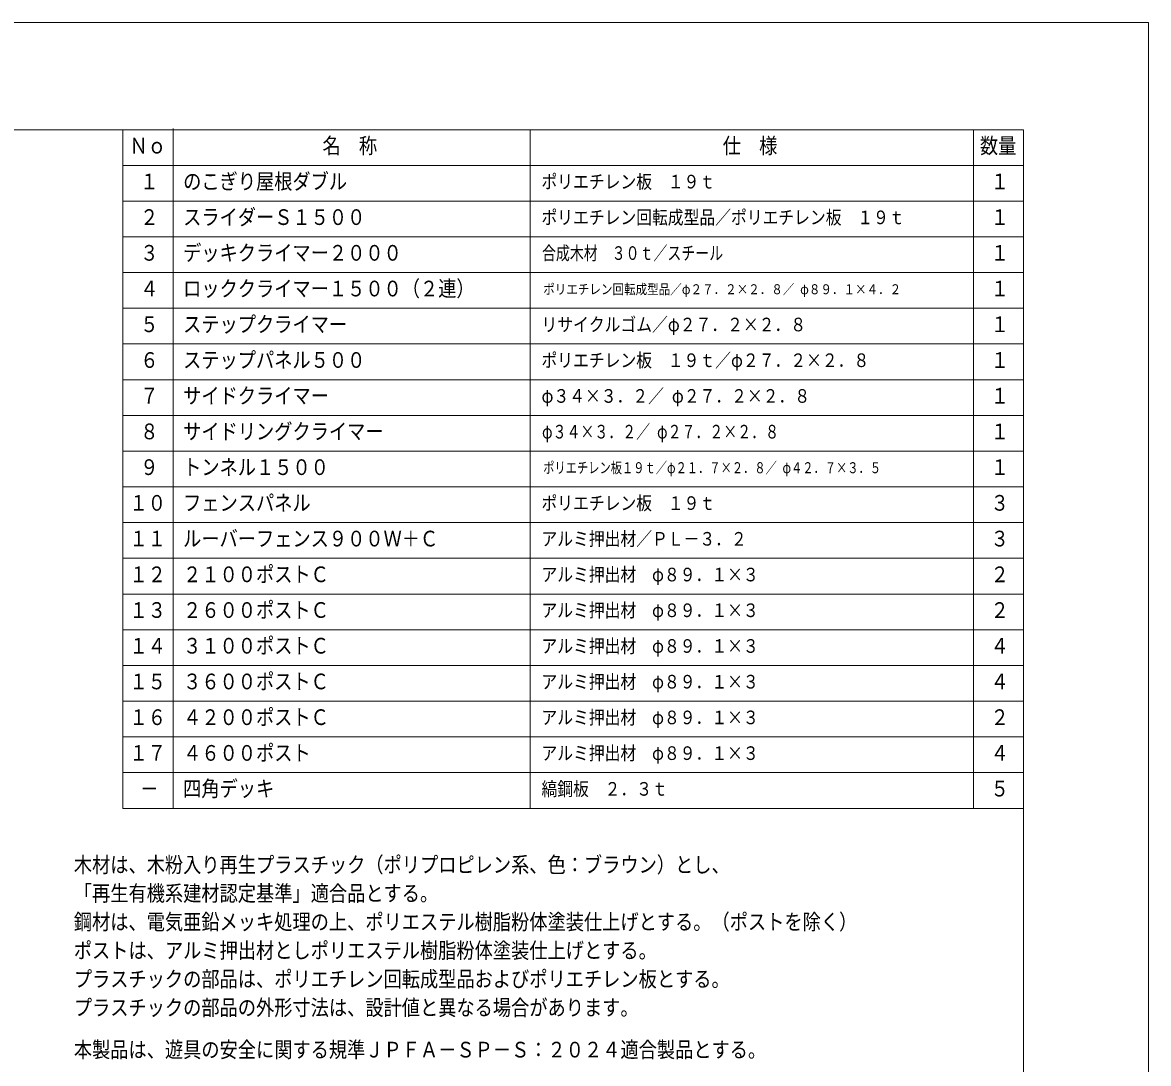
# Model space of a CAD drawing. Units: millimetres on the paper, scale 1:60. Extents: x 0 to 420, y -297 to 594.
# Drawn here: x 262.4 to 420, y 448.3 to 594 of the extents above; entities that cross this region are included whole.
import ezdxf
from ezdxf.enums import TextEntityAlignment as Align

# ---------------------------------------------------------------- set-up
doc = ezdxf.new("R2010")
doc.units = ezdxf.units.MM
for name, color, linetype, lineweight in [('DEFPOINTS_5', 7, 'Continuous', 9), ('LY_1', 7, 'Continuous', 18), ('LY_2', 7, 'Continuous', 18)]:
    doc.layers.add(name, color=color, linetype=linetype, lineweight=lineweight)
doc.styles.add('ＭＳ ゴシック', font='')
doc.styles.get('ＭＳ ゴシック').set_extended_font_data('MS Gothic')

msp = doc.modelspace()

# ---------------------------------------------------------------- linework, layer by layer
at = {"layer": 'DEFPOINTS_5'}
for p, q in [((420, 594), (0, 594)), ((420, 297), (420, 594))]:
    msp.add_line(p, q, dxfattribs=at)
at = {"layer": 'LY_1', "lineweight": 9}
for p, q in [((276.5, 579), (402.5, 579)), ((276.5, 484), (276.5, 579)), ((283.5, 484), (283.5, 579.149)), ((333.5, 484), (333.5, 579)), ((395.5, 484), (395.5, 579)), ((402.5, 484), (402.5, 579)), ((276.5, 574), (402.5, 574)), ((276.5, 569), (402.5, 569)), ((276.5, 564), (402.5, 564)), ((276.5, 559), (402.5, 559)), ((276.5, 554), (402.5, 554)), ((276.5, 549), (402.5, 549)), ((276.5, 544), (402.5, 544)), ((276.5, 539), (402.5, 539)), ((276.5, 534), (402.5, 534)), ((276.5, 529), (402.5, 529)), ((276.5, 524), (402.5, 524)), ((276.5, 519), (402.5, 519)), ((276.5, 514), (402.5, 514)), ((276.5, 509), (402.5, 509)), ((276.5, 504), (402.5, 504)), ((276.5, 499), (402.5, 499)), ((276.5, 494), (402.5, 494)), ((276.5, 489), (402.5, 489)), ((276.5, 484), (402.5, 484))]:
    msp.add_line(p, q, dxfattribs=at)
at = {"layer": 'LY_2', "lineweight": 9}
for p, q in [((402.5, 579), (17.5, 579)), ((402.5, 312), (402.5, 579))]:
    msp.add_line(p, q, dxfattribs=at)

# ---------------------------------------------------------------- texts
at = {"layer": 'LY_1', "style": 'ＭＳ ゴシック'}
for s, height, width, p in [('Ｎｏ', 2.199, 0.85, (277.417, 575)), ('名\u3000称', 2.199, 0.85, (304.417, 575)), ('仕\u3000様', 2.199, 0.85, (360.417, 575)), ('数量', 2.199, 0.85, (396.417, 575)), ('１', 2.199, 0.85, (278.917, 570)), ('のこぎり屋根ダブル', 2.199, 0.85, (284.917, 570)), ('ポリエチレン板\u3000１９ｔ', 1.906, 0.85, (335.061, 570.2)), ('１', 2.199, 0.85, (397.917, 570)), ('２', 2.199, 0.85, (278.917, 565)), ('スライダーＳ１５００', 2.199, 0.85, (284.917, 565)), ('ポリエチレン回転成型品／ポリエチレン板\u3000１９ｔ', 1.906, 0.85, (335.061, 565.2)), ('１', 2.199, 0.85, (397.917, 565)), ('３', 2.199, 0.85, (278.917, 560)), ('デッキクライマー２０００', 2.199, 0.85, (284.917, 560)), ('合成木材\u3000３０ｔ／スチール', 1.906, 0.75, (335.133, 560.2)), ('１', 2.199, 0.85, (397.917, 560)), ('４', 2.199, 0.85, (278.917, 555)), ('ロッククライマー１５００（２連）', 2.199, 0.85, (284.917, 555)), ('１', 2.199, 0.85, (397.917, 555)), ('ポリエチレン回転成型品／φ２７．２×２．８／ φ８９．１×４．２', 1.393, 0.85, (335.315, 555.55)), ('ステップクライマー', 2.199, 0.85, (284.917, 550)), ('５', 2.199, 0.85, (278.917, 550)), ('リサイクルゴム／φ２７．２×２．８', 1.906, 0.85, (335.062, 550.2)), ('１', 2.199, 0.85, (397.917, 550)), ('６', 2.199, 0.85, (278.917, 545)), ('ステップパネル５００', 2.199, 0.85, (284.917, 545)), ('ポリエチレン板\u3000１９ｔ／φ２７．２×２．８', 1.906, 0.85, (335.062, 545.2)), ('１', 2.199, 0.85, (397.917, 545)), ('７', 2.199, 0.85, (278.917, 540)), ('サイドクライマー', 2.199, 0.85, (284.917, 540)), ('φ３４×３．２／ φ２７．２×２．８', 1.906, 0.85, (335.063, 540.2)), ('１', 2.199, 0.85, (397.917, 540)), ('８', 2.199, 0.85, (278.917, 535)), ('サイドリングクライマー', 2.199, 0.85, (284.917, 535)), ('φ３４×３．２／ φ２７．２×２．８', 1.906, 0.75, (335.135, 535.2)), ('１', 2.199, 0.85, (397.917, 535)), ('９', 2.199, 0.85, (278.917, 530)), ('トンネル１５００', 2.199, 0.85, (284.917, 530)), ('ポリエチレン板１９ｔ／φ２１．７×２．８／ φ４２．７×３．５', 1.54, 0.75, (335.301, 530.45)), ('１', 2.199, 0.85, (397.917, 530)), ('１０', 2.199, 0.85, (277.417, 525)), ('フェンスパネル', 2.199, 0.85, (284.917, 525)), ('ポリエチレン板\u3000１９ｔ', 1.906, 0.85, (335.061, 525.2)), ('３', 2.199, 0.85, (397.917, 525)), ('ルーバーフェンス９００Ｗ＋Ｃ', 2.199, 0.85, (284.917, 520)), ('１１', 2.199, 0.85, (277.417, 520)), ('アルミ押出材／ＰＬ－３．２', 1.906, 0.85, (335.061, 520.2)), ('３', 2.199, 0.85, (397.917, 520)), ('１２', 2.199, 0.85, (277.417, 515)), ('２１００ポストＣ', 2.199, 0.85, (284.917, 515)), ('アルミ押出材\u3000φ８９．１×３', 1.906, 0.85, (335.062, 515.2)), ('２', 2.199, 0.85, (397.917, 515)), ('１３', 2.199, 0.85, (277.417, 510)), ('２６００ポストＣ', 2.199, 0.85, (284.917, 510)), ('アルミ押出材\u3000φ８９．１×３', 1.906, 0.85, (335.062, 510.2)), ('２', 2.199, 0.85, (397.917, 510)), ('１４', 2.199, 0.85, (277.417, 505)), ('３１００ポストＣ', 2.199, 0.85, (284.917, 505)), ('アルミ押出材\u3000φ８９．１×３', 1.906, 0.85, (335.062, 505.2)), ('４', 2.199, 0.85, (397.917, 505)), ('１５', 2.199, 0.85, (277.417, 500)), ('３６００ポストＣ', 2.199, 0.85, (284.917, 500)), ('アルミ押出材\u3000φ８９．１×３', 1.906, 0.85, (335.062, 500.2)), ('４', 2.199, 0.85, (397.917, 500)), ('１６', 2.199, 0.85, (277.417, 495)), ('４２００ポストＣ', 2.199, 0.85, (284.917, 495)), ('アルミ押出材\u3000φ８９．１×３', 1.906, 0.85, (335.062, 495.2)), ('２', 2.199, 0.85, (397.917, 495)), ('４６００ポスト', 2.199, 0.85, (284.917, 490)), ('１７', 2.199, 0.85, (277.417, 490)), ('アルミ押出材\u3000φ８９．１×３', 1.906, 0.85, (335.062, 490.2)), ('４', 2.199, 0.85, (397.917, 490)), ('－', 2.199, 0.85, (278.917, 485)), ('四角デッキ', 2.199, 0.85, (284.917, 485)), ('縞鋼板\u3000２．３ｔ', 1.906, 0.85, (335.061, 485.2)), ('５', 2.199, 0.85, (397.917, 485)), ('木材は、木粉入り再生プラスチック（ポリプロピレン系、色：ブラウン）とし、', 2.199, 0.85, (269.62, 474.351)), ('「再生有機系建材認定基準」適合品とする。', 2.199, 0.85, (269.62, 470.351)), ('鋼材は、電気亜鉛メッキ処理の上、ポリエステル樹脂粉体塗装仕上げとする。（ポストを除く）', 2.199, 0.85, (269.62, 466.351)), ('ポストは、アルミ押出材としポリエステル樹脂粉体塗装仕上げとする。', 2.199, 0.85, (269.62, 462.351)), ('プラスチックの部品は、ポリエチレン回転成型品およびポリエチレン板とする。', 2.199, 0.85, (269.62, 458.351)), ('プラスチックの部品の外形寸法は、設計値と異なる場合があります。', 2.199, 0.85, (269.62, 454.351)), ('本製品は、遊具の安全に関する規準ＪＰＦＡ－ＳＰ－Ｓ：２０２４適合製品とする。', 2.199, 0.85, (269.62, 448.464))]:
    msp.add_text(s, height=height, dxfattribs=dict(at, width=width)).set_placement(p, align=Align.BOTTOM_LEFT)

doc.saveas('drawing.dxf')
